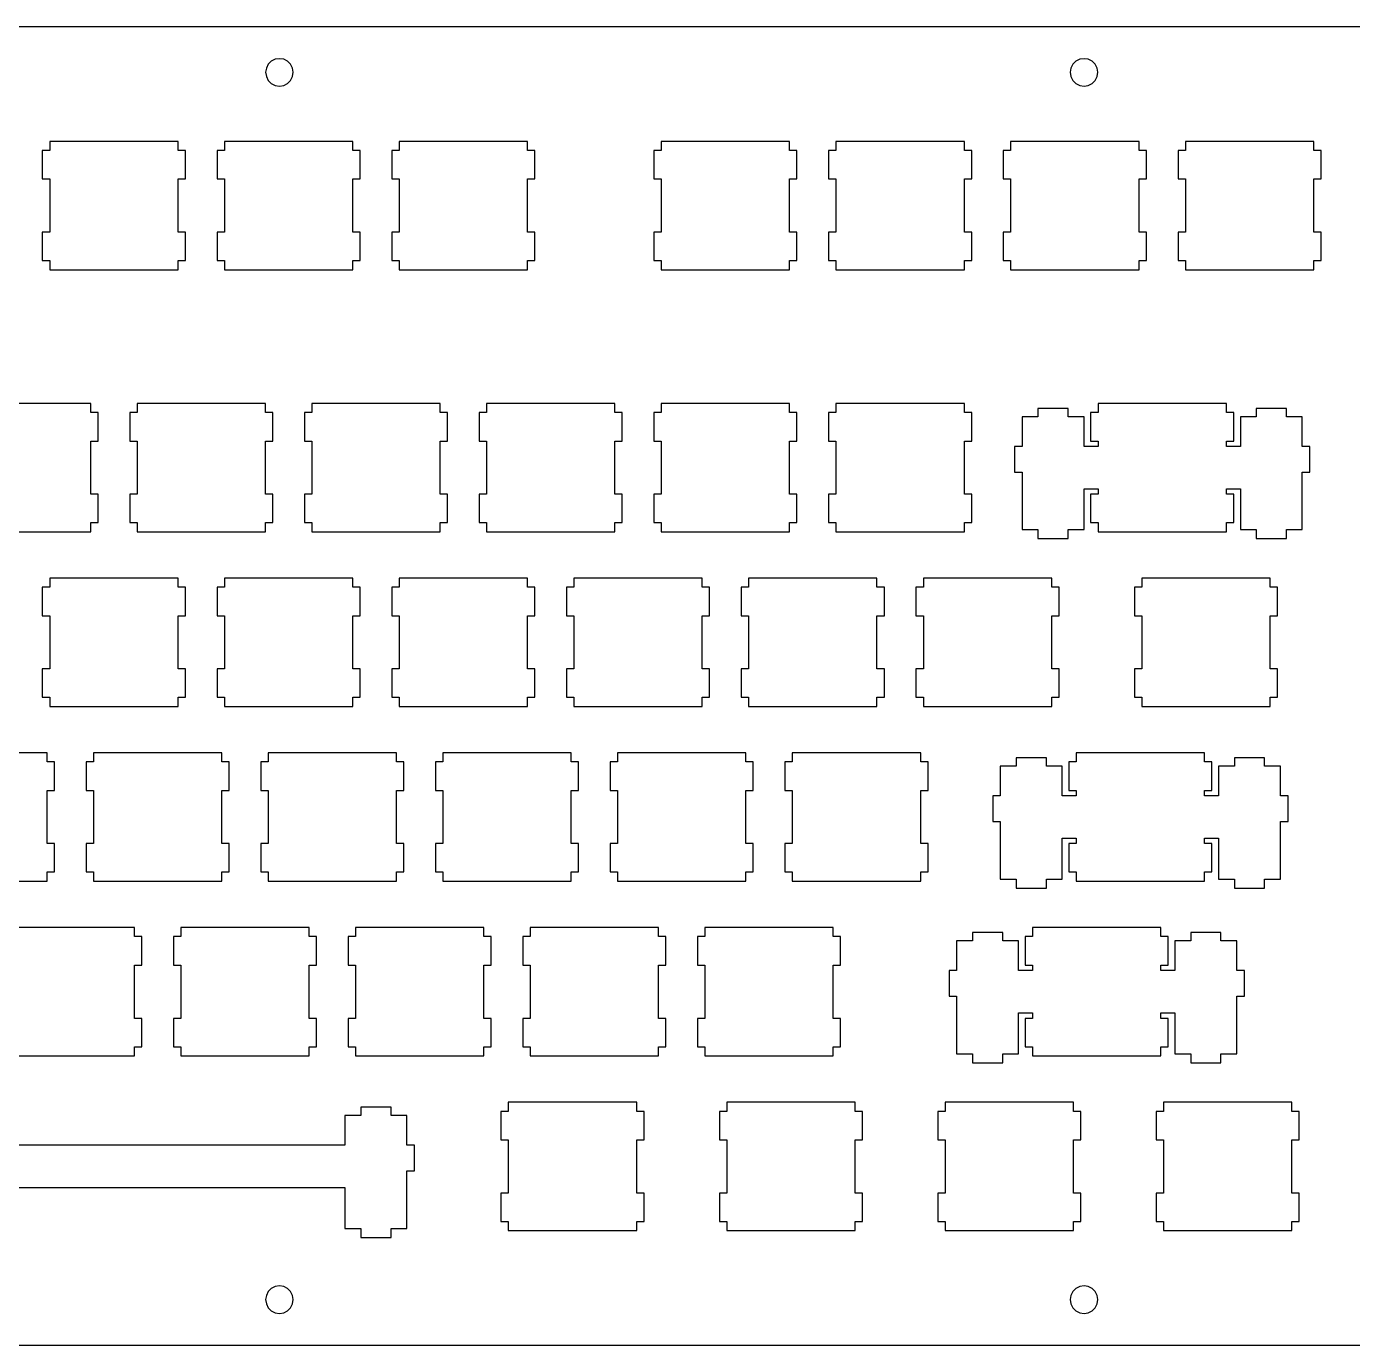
# Model space of a CAD drawing. Header units: millimetres. Extents: x 0 to 449, y -581 to 338.
# Drawn here: x 153 to 297.5, y 0.1 to 143.9 of the extents above; entities that cross this region are included whole.
import ezdxf

# ---------------------------------------------------------------- set-up
doc = ezdxf.new("R2010")
doc.units = ezdxf.units.MM
doc.header["$MEASUREMENT"] = 0

msp = doc.modelspace()

# ---------------------------------------------------------------- linework, layer by layer
at = {"linetype": 'Continuous'}
for p, q in [((5.09, 143.91), (443.72, 143.9)), ((180.08, 140.33), (179.66, 140.12)), ((180.54, 140.4), (180.08, 140.33)), ((181.01, 140.33), (180.54, 140.4)), ((181.43, 140.12), (181.01, 140.33)), ((267.81, 140.33), (267.39, 140.12)), ((268.27, 140.4), (267.81, 140.33)), ((268.73, 140.33), (268.27, 140.4)), ((269.15, 140.12), (268.73, 140.33)), ((179.12, 139.37), (179.04, 138.91)), ((179.04, 138.91), (179.12, 138.44)), ((179.33, 139.79), (179.12, 139.37)), ((179.66, 140.12), (179.33, 139.79)), ((181.76, 139.79), (181.43, 140.12)), ((181.97, 139.37), (181.76, 139.79)), ((182.04, 138.91), (181.97, 139.37)), ((181.97, 138.44), (182.04, 138.91)), ((266.84, 139.37), (266.77, 138.91)), ((266.77, 138.91), (266.84, 138.44)), ((267.06, 139.79), (266.84, 139.37)), ((267.39, 140.12), (267.06, 139.79)), ((269.48, 139.79), (269.15, 140.12)), ((269.7, 139.37), (269.48, 139.79)), ((269.77, 138.91), (269.7, 139.37)), ((269.7, 138.44), (269.77, 138.91)), ((179.12, 138.44), (179.33, 138.02)), ((179.33, 138.02), (179.66, 137.69)), ((179.66, 137.69), (180.08, 137.48)), ((180.08, 137.48), (180.54, 137.4)), ((180.54, 137.4), (181.01, 137.48)), ((181.01, 137.48), (181.43, 137.69)), ((181.43, 137.69), (181.76, 138.02)), ((181.76, 138.02), (181.97, 138.44)), ((266.84, 138.44), (267.06, 138.02)), ((267.06, 138.02), (267.39, 137.69)), ((267.39, 137.69), (267.81, 137.48)), ((267.81, 137.48), (268.27, 137.4)), ((268.27, 137.4), (268.73, 137.48)), ((268.73, 137.48), (269.15, 137.69)), ((269.15, 137.69), (269.48, 138.02)), ((269.48, 138.02), (269.7, 138.44)), ((155.5, 130.38), (154.69, 130.38)), ((154.69, 130.38), (154.69, 127.28)), ((155.5, 131.38), (155.5, 130.38)), ((169.5, 131.38), (155.5, 131.38)), ((169.5, 130.38), (169.5, 131.38)), ((170.29, 130.38), (169.5, 130.38)), ((170.29, 127.28), (170.29, 130.38)), ((174.54, 130.38), (173.74, 130.38)), ((173.74, 130.38), (173.74, 127.28)), ((174.54, 131.38), (174.54, 130.38)), ((188.54, 131.38), (174.54, 131.38)), ((188.54, 130.38), (188.54, 131.38)), ((189.34, 130.38), (188.54, 130.38)), ((189.34, 127.28), (189.34, 130.38)), ((193.59, 130.38), (192.79, 130.38)), ((192.79, 130.38), (192.79, 127.28)), ((193.59, 131.38), (193.59, 130.38)), ((207.59, 131.38), (193.59, 131.38)), ((207.59, 130.38), (207.59, 131.38)), ((208.4, 130.38), (207.59, 130.38)), ((208.4, 127.28), (208.4, 130.38)), ((222.17, 130.38), (221.37, 130.38)), ((221.37, 130.38), (221.37, 127.28)), ((222.17, 131.38), (222.17, 130.38)), ((236.17, 131.38), (222.17, 131.38)), ((236.17, 130.38), (236.17, 131.38)), ((236.97, 130.38), (236.17, 130.38)), ((236.97, 127.28), (236.97, 130.38)), ((241.22, 130.38), (240.42, 130.38)), ((240.42, 130.38), (240.42, 127.28)), ((241.22, 131.38), (241.22, 130.38)), ((255.22, 131.38), (241.22, 131.38)), ((255.22, 130.38), (255.22, 131.38)), ((256.02, 130.38), (255.22, 130.38)), ((256.02, 127.28), (256.02, 130.38)), ((260.27, 130.38), (259.47, 130.38)), ((259.47, 130.38), (259.47, 127.28)), ((260.27, 131.38), (260.27, 130.38)), ((274.27, 131.38), (260.27, 131.38)), ((274.27, 130.38), (274.27, 131.38)), ((275.07, 130.38), (274.27, 130.38)), ((275.07, 127.28), (275.07, 130.38)), ((279.32, 130.38), (278.52, 130.38)), ((278.52, 130.38), (278.52, 127.28)), ((279.32, 131.38), (279.32, 130.38)), ((293.32, 131.38), (279.32, 131.38)), ((293.32, 130.38), (293.32, 131.38)), ((294.12, 130.38), (293.32, 130.38)), ((294.12, 127.28), (294.12, 130.38)), ((154.69, 127.28), (155.5, 127.28)), ((155.5, 127.28), (155.5, 121.48)), ((169.5, 121.48), (169.5, 127.28)), ((169.5, 127.28), (170.29, 127.28)), ((173.74, 127.28), (174.54, 127.28)), ((174.54, 127.28), (174.54, 121.48)), ((188.54, 121.48), (188.54, 127.28)), ((188.54, 127.28), (189.34, 127.28)), ((192.79, 127.28), (193.59, 127.28)), ((193.59, 127.28), (193.59, 121.48)), ((207.59, 121.48), (207.59, 127.28)), ((207.59, 127.28), (208.4, 127.28)), ((221.37, 127.28), (222.17, 127.28)), ((222.17, 127.28), (222.17, 121.48)), ((236.17, 121.48), (236.17, 127.28)), ((236.17, 127.28), (236.97, 127.28)), ((240.42, 127.28), (241.22, 127.28)), ((241.22, 127.28), (241.22, 121.48)), ((255.22, 121.48), (255.22, 127.28)), ((255.22, 127.28), (256.02, 127.28)), ((259.47, 127.28), (260.27, 127.28)), ((260.27, 127.28), (260.27, 121.48)), ((274.27, 121.48), (274.27, 127.28)), ((274.27, 127.28), (275.07, 127.28)), ((278.52, 127.28), (279.32, 127.28)), ((279.32, 127.28), (279.32, 121.48)), ((293.32, 121.48), (293.32, 127.28)), ((293.32, 127.28), (294.12, 127.28)), ((155.5, 121.48), (154.69, 121.48)), ((154.69, 121.48), (154.69, 118.38)), ((170.29, 121.48), (169.5, 121.48)), ((170.29, 118.38), (170.29, 121.48)), ((174.54, 121.48), (173.74, 121.48)), ((173.74, 121.48), (173.74, 118.38)), ((189.34, 121.48), (188.54, 121.48)), ((189.34, 118.38), (189.34, 121.48)), ((193.59, 121.48), (192.79, 121.48)), ((192.79, 121.48), (192.79, 118.38)), ((208.4, 121.48), (207.59, 121.48)), ((208.4, 118.38), (208.4, 121.48)), ((222.17, 121.48), (221.37, 121.48)), ((221.37, 121.48), (221.37, 118.38)), ((236.97, 121.48), (236.17, 121.48)), ((236.97, 118.38), (236.97, 121.48)), ((241.22, 121.48), (240.42, 121.48)), ((240.42, 121.48), (240.42, 118.38)), ((256.02, 121.48), (255.22, 121.48)), ((256.02, 118.38), (256.02, 121.48)), ((260.27, 121.48), (259.47, 121.48)), ((259.47, 121.48), (259.47, 118.38)), ((275.07, 121.48), (274.27, 121.48)), ((275.07, 118.38), (275.07, 121.48)), ((279.32, 121.48), (278.52, 121.48)), ((278.52, 121.48), (278.52, 118.38)), ((294.12, 121.48), (293.32, 121.48)), ((294.12, 118.38), (294.12, 121.48)), ((154.69, 118.38), (155.5, 118.38)), ((155.5, 118.38), (155.5, 117.38)), ((155.5, 117.38), (169.5, 117.38)), ((169.5, 117.38), (169.5, 118.38)), ((169.5, 118.38), (170.29, 118.38)), ((173.74, 118.38), (174.54, 118.38)), ((174.54, 118.38), (174.54, 117.38)), ((174.54, 117.38), (188.54, 117.38)), ((188.54, 117.38), (188.54, 118.38)), ((188.54, 118.38), (189.34, 118.38)), ((192.79, 118.38), (193.59, 118.38)), ((193.59, 118.38), (193.59, 117.38)), ((193.59, 117.38), (207.59, 117.38)), ((207.59, 117.38), (207.59, 118.38)), ((207.59, 118.38), (208.4, 118.38)), ((221.37, 118.38), (222.17, 118.38)), ((222.17, 118.38), (222.17, 117.38)), ((222.17, 117.38), (236.17, 117.38)), ((236.17, 117.38), (236.17, 118.38)), ((236.17, 118.38), (236.97, 118.38)), ((240.42, 118.38), (241.22, 118.38)), ((241.22, 118.38), (241.22, 117.38)), ((241.22, 117.38), (255.22, 117.38)), ((255.22, 117.38), (255.22, 118.38)), ((255.22, 118.38), (256.02, 118.38)), ((259.47, 118.38), (260.27, 118.38)), ((260.27, 118.38), (260.27, 117.38)), ((260.27, 117.38), (274.27, 117.38)), ((274.27, 117.38), (274.27, 118.38)), ((274.27, 118.38), (275.07, 118.38)), ((278.52, 118.38), (279.32, 118.38)), ((279.32, 118.38), (279.32, 117.38)), ((279.32, 117.38), (293.32, 117.38)), ((293.32, 117.38), (293.32, 118.38)), ((293.32, 118.38), (294.12, 118.38)), ((159.97, 102.8), (145.97, 102.8)), ((159.97, 101.81), (159.97, 102.8)), ((165.02, 102.8), (165.02, 101.81)), ((179.02, 102.8), (165.02, 102.8)), ((179.02, 101.81), (179.02, 102.8)), ((184.07, 102.8), (184.07, 101.81)), ((198.07, 102.8), (184.07, 102.8)), ((198.07, 101.81), (198.07, 102.8)), ((203.12, 102.8), (203.12, 101.81)), ((217.12, 102.8), (203.12, 102.8)), ((217.12, 101.81), (217.12, 102.8)), ((222.17, 102.8), (222.17, 101.81)), ((236.17, 102.8), (222.17, 102.8)), ((236.17, 101.81), (236.17, 102.8)), ((241.22, 102.8), (241.22, 101.81)), ((255.22, 102.8), (241.22, 102.8)), ((255.22, 101.81), (255.22, 102.8)), ((269.8, 102.8), (269.8, 101.81)), ((283.8, 102.8), (269.8, 102.8)), ((283.8, 101.81), (283.8, 102.8)), ((160.77, 101.81), (159.97, 101.81)), ((160.77, 98.7), (160.77, 101.81)), ((165.02, 101.81), (164.22, 101.81)), ((164.22, 101.81), (164.22, 98.7)), ((179.82, 101.81), (179.02, 101.81)), ((179.82, 98.7), (179.82, 101.81)), ((184.07, 101.81), (183.27, 101.81)), ((183.27, 101.81), (183.27, 98.7)), ((198.87, 101.81), (198.07, 101.81)), ((198.87, 98.7), (198.87, 101.81)), ((203.12, 101.81), (202.32, 101.81)), ((202.32, 101.81), (202.32, 98.7)), ((217.92, 101.81), (217.12, 101.81)), ((217.92, 98.7), (217.92, 101.81)), ((222.17, 101.81), (221.37, 101.81)), ((221.37, 101.81), (221.37, 98.7)), ((236.97, 101.81), (236.17, 101.81)), ((236.97, 98.7), (236.97, 101.81)), ((241.22, 101.81), (240.42, 101.81)), ((240.42, 101.81), (240.42, 98.7)), ((256.02, 101.81), (255.22, 101.81)), ((256.02, 98.7), (256.02, 101.81)), ((263.25, 101.33), (261.52, 101.33)), ((261.52, 101.33), (261.52, 98.11)), ((266.54, 102.25), (263.25, 102.25)), ((263.25, 102.25), (263.25, 101.33)), ((266.54, 101.33), (266.54, 102.25)), ((268.27, 101.33), (266.54, 101.33)), ((268.27, 98.11), (268.27, 101.33)), ((269.8, 101.81), (268.99, 101.81)), ((268.99, 101.81), (268.99, 98.7)), ((284.6, 101.81), (283.8, 101.81)), ((284.6, 98.7), (284.6, 101.81)), ((287.05, 101.33), (285.32, 101.33)), ((285.32, 101.33), (285.32, 98.11)), ((290.34, 102.25), (287.05, 102.25)), ((287.05, 102.25), (287.05, 101.33)), ((290.34, 101.33), (290.34, 102.25)), ((292.07, 101.33), (290.34, 101.33)), ((292.07, 98.11), (292.07, 101.33)), ((159.97, 92.9), (159.97, 98.7)), ((159.97, 98.7), (160.77, 98.7)), ((164.22, 98.7), (165.02, 98.7)), ((165.02, 98.7), (165.02, 92.9)), ((179.02, 92.9), (179.02, 98.7)), ((179.02, 98.7), (179.82, 98.7)), ((183.27, 98.7), (184.07, 98.7)), ((184.07, 98.7), (184.07, 92.9)), ((198.07, 92.9), (198.07, 98.7)), ((198.07, 98.7), (198.87, 98.7)), ((202.32, 98.7), (203.12, 98.7)), ((203.12, 98.7), (203.12, 92.9)), ((217.12, 92.9), (217.12, 98.7)), ((217.12, 98.7), (217.92, 98.7)), ((221.37, 98.7), (222.17, 98.7)), ((222.17, 98.7), (222.17, 92.9)), ((236.17, 92.9), (236.17, 98.7)), ((236.17, 98.7), (236.97, 98.7)), ((240.42, 98.7), (241.22, 98.7)), ((241.22, 98.7), (241.22, 92.9)), ((255.22, 92.9), (255.22, 98.7)), ((255.22, 98.7), (256.02, 98.7)), ((268.99, 98.7), (269.8, 98.7)), ((269.8, 98.7), (269.8, 98.11)), ((283.8, 98.11), (283.8, 98.7)), ((283.8, 98.7), (284.6, 98.7)), ((261.52, 98.11), (260.69, 98.11)), ((260.69, 98.11), (260.69, 95.31)), ((269.8, 98.11), (268.27, 98.11)), ((285.32, 98.11), (283.8, 98.11)), ((292.89, 98.11), (292.07, 98.11)), ((292.89, 95.31), (292.89, 98.11)), ((260.69, 95.31), (261.52, 95.31)), ((261.52, 95.31), (261.52, 89.04)), ((292.07, 89.04), (292.07, 95.31)), ((292.07, 95.31), (292.89, 95.31)), ((160.77, 92.9), (159.97, 92.9)), ((160.77, 89.81), (160.77, 92.9)), ((165.02, 92.9), (164.22, 92.9)), ((164.22, 92.9), (164.22, 89.81)), ((179.82, 92.9), (179.02, 92.9)), ((179.82, 89.81), (179.82, 92.9)), ((184.07, 92.9), (183.27, 92.9)), ((183.27, 92.9), (183.27, 89.81)), ((198.87, 92.9), (198.07, 92.9)), ((198.87, 89.81), (198.87, 92.9)), ((203.12, 92.9), (202.32, 92.9)), ((202.32, 92.9), (202.32, 89.81)), ((217.92, 92.9), (217.12, 92.9)), ((217.92, 89.81), (217.92, 92.9)), ((222.17, 92.9), (221.37, 92.9)), ((221.37, 92.9), (221.37, 89.81)), ((236.97, 92.9), (236.17, 92.9)), ((236.97, 89.81), (236.97, 92.9)), ((241.22, 92.9), (240.42, 92.9)), ((240.42, 92.9), (240.42, 89.81)), ((256.02, 92.9), (255.22, 92.9)), ((256.02, 89.81), (256.02, 92.9)), ((268.27, 89.04), (268.27, 93.51)), ((268.27, 93.51), (269.8, 93.51)), ((269.8, 92.9), (268.99, 92.9)), ((268.99, 92.9), (268.99, 89.81)), ((269.8, 93.51), (269.8, 92.9)), ((283.8, 92.9), (283.8, 93.51)), ((283.8, 93.51), (285.32, 93.51)), ((284.6, 92.9), (283.8, 92.9)), ((284.6, 89.81), (284.6, 92.9)), ((285.32, 93.51), (285.32, 89.04)), ((159.97, 88.8), (159.97, 89.81)), ((159.97, 89.81), (160.77, 89.81)), ((164.22, 89.81), (165.02, 89.81)), ((165.02, 89.81), (165.02, 88.8)), ((179.02, 88.8), (179.02, 89.81)), ((179.02, 89.81), (179.82, 89.81)), ((183.27, 89.81), (184.07, 89.81)), ((184.07, 89.81), (184.07, 88.8)), ((198.07, 88.8), (198.07, 89.81)), ((198.07, 89.81), (198.87, 89.81)), ((202.32, 89.81), (203.12, 89.81)), ((203.12, 89.81), (203.12, 88.8)), ((217.12, 88.8), (217.12, 89.81)), ((217.12, 89.81), (217.92, 89.81)), ((221.37, 89.81), (222.17, 89.81)), ((222.17, 89.81), (222.17, 88.8)), ((236.17, 88.8), (236.17, 89.81)), ((236.17, 89.81), (236.97, 89.81)), ((240.42, 89.81), (241.22, 89.81)), ((241.22, 89.81), (241.22, 88.8)), ((255.22, 88.8), (255.22, 89.81)), ((255.22, 89.81), (256.02, 89.81)), ((268.99, 89.81), (269.8, 89.81)), ((269.8, 89.81), (269.8, 88.8)), ((283.8, 88.8), (283.8, 89.81)), ((283.8, 89.81), (284.6, 89.81)), ((145.97, 88.8), (159.97, 88.8)), ((165.02, 88.8), (179.02, 88.8)), ((184.07, 88.8), (198.07, 88.8)), ((203.12, 88.8), (217.12, 88.8)), ((222.17, 88.8), (236.17, 88.8)), ((241.22, 88.8), (255.22, 88.8)), ((261.52, 89.04), (263.25, 89.04)), ((263.25, 89.04), (263.25, 88.06)), ((266.54, 88.06), (266.54, 89.04)), ((266.54, 89.04), (268.27, 89.04)), ((269.8, 88.8), (283.8, 88.8)), ((285.32, 89.04), (287.05, 89.04)), ((287.05, 89.04), (287.05, 88.06)), ((290.34, 88.06), (290.34, 89.04)), ((290.34, 89.04), (292.07, 89.04)), ((263.25, 88.06), (266.54, 88.06)), ((287.05, 88.06), (290.34, 88.06)), ((155.5, 82.76), (154.69, 82.76)), ((154.69, 82.76), (154.69, 79.65)), ((155.5, 83.75), (155.5, 82.76)), ((169.5, 83.75), (155.5, 83.75)), ((169.5, 82.76), (169.5, 83.75)), ((170.29, 82.76), (169.5, 82.76)), ((170.29, 79.65), (170.29, 82.76)), ((174.54, 82.76), (173.74, 82.76)), ((173.74, 82.76), (173.74, 79.65)), ((174.54, 83.75), (174.54, 82.76)), ((188.54, 83.75), (174.54, 83.75)), ((188.54, 82.76), (188.54, 83.75)), ((189.34, 82.76), (188.54, 82.76)), ((189.34, 79.65), (189.34, 82.76)), ((193.59, 82.76), (192.79, 82.76)), ((192.79, 82.76), (192.79, 79.65)), ((193.59, 83.75), (193.59, 82.76)), ((207.59, 83.75), (193.59, 83.75)), ((207.59, 82.76), (207.59, 83.75)), ((208.4, 82.76), (207.59, 82.76)), ((208.4, 79.65), (208.4, 82.76)), ((212.65, 82.76), (211.84, 82.76)), ((211.84, 82.76), (211.84, 79.65)), ((212.65, 83.75), (212.65, 82.76)), ((226.65, 83.75), (212.65, 83.75)), ((226.65, 82.76), (226.65, 83.75)), ((227.44, 82.76), (226.65, 82.76)), ((227.44, 79.65), (227.44, 82.76)), ((231.69, 82.76), (230.89, 82.76)), ((230.89, 82.76), (230.89, 79.65)), ((231.69, 83.75), (231.69, 82.76)), ((245.69, 83.75), (231.69, 83.75)), ((245.69, 82.76), (245.69, 83.75)), ((246.5, 82.76), (245.69, 82.76)), ((246.5, 79.65), (246.5, 82.76)), ((250.75, 82.76), (249.94, 82.76)), ((249.94, 82.76), (249.94, 79.65)), ((250.75, 83.75), (250.75, 82.76)), ((264.75, 83.75), (250.75, 83.75)), ((264.75, 82.76), (264.75, 83.75)), ((265.55, 82.76), (264.75, 82.76)), ((265.55, 79.65), (265.55, 82.76)), ((274.56, 82.76), (273.76, 82.76)), ((273.76, 82.76), (273.76, 79.65)), ((274.56, 83.75), (274.56, 82.76)), ((288.56, 83.75), (274.56, 83.75)), ((288.56, 82.76), (288.56, 83.75)), ((289.36, 82.76), (288.56, 82.76)), ((289.36, 79.65), (289.36, 82.76)), ((154.69, 79.65), (155.5, 79.65)), ((155.5, 79.65), (155.5, 73.85)), ((169.5, 73.85), (169.5, 79.65)), ((169.5, 79.65), (170.29, 79.65)), ((173.74, 79.65), (174.54, 79.65)), ((174.54, 79.65), (174.54, 73.85)), ((188.54, 73.85), (188.54, 79.65)), ((188.54, 79.65), (189.34, 79.65)), ((192.79, 79.65), (193.59, 79.65)), ((193.59, 79.65), (193.59, 73.85)), ((207.59, 73.85), (207.59, 79.65)), ((207.59, 79.65), (208.4, 79.65)), ((211.84, 79.65), (212.65, 79.65)), ((212.65, 79.65), (212.65, 73.85)), ((226.65, 73.85), (226.65, 79.65)), ((226.65, 79.65), (227.44, 79.65)), ((230.89, 79.65), (231.69, 79.65)), ((231.69, 79.65), (231.69, 73.85)), ((245.69, 73.85), (245.69, 79.65)), ((245.69, 79.65), (246.5, 79.65)), ((249.94, 79.65), (250.75, 79.65)), ((250.75, 79.65), (250.75, 73.85)), ((264.75, 73.85), (264.75, 79.65)), ((264.75, 79.65), (265.55, 79.65)), ((273.76, 79.65), (274.56, 79.65)), ((274.56, 79.65), (274.56, 73.85)), ((288.56, 73.85), (288.56, 79.65)), ((288.56, 79.65), (289.36, 79.65)), ((155.5, 73.85), (154.69, 73.85)), ((154.69, 73.85), (154.69, 70.76)), ((170.29, 73.85), (169.5, 73.85)), ((170.29, 70.76), (170.29, 73.85)), ((174.54, 73.85), (173.74, 73.85)), ((173.74, 73.85), (173.74, 70.76)), ((189.34, 73.85), (188.54, 73.85)), ((189.34, 70.76), (189.34, 73.85)), ((193.59, 73.85), (192.79, 73.85)), ((192.79, 73.85), (192.79, 70.76)), ((208.4, 73.85), (207.59, 73.85)), ((208.4, 70.76), (208.4, 73.85)), ((212.65, 73.85), (211.84, 73.85)), ((211.84, 73.85), (211.84, 70.76)), ((227.44, 73.85), (226.65, 73.85)), ((227.44, 70.76), (227.44, 73.85)), ((231.69, 73.85), (230.89, 73.85)), ((230.89, 73.85), (230.89, 70.76)), ((246.5, 73.85), (245.69, 73.85)), ((246.5, 70.76), (246.5, 73.85)), ((250.75, 73.85), (249.94, 73.85)), ((249.94, 73.85), (249.94, 70.76)), ((265.55, 73.85), (264.75, 73.85)), ((265.55, 70.76), (265.55, 73.85)), ((274.56, 73.85), (273.76, 73.85)), ((273.76, 73.85), (273.76, 70.76)), ((289.36, 73.85), (288.56, 73.85)), ((289.36, 70.76), (289.36, 73.85)), ((154.69, 70.76), (155.5, 70.76)), ((155.5, 70.76), (155.5, 69.75)), ((155.5, 69.75), (169.5, 69.75)), ((169.5, 69.75), (169.5, 70.76)), ((169.5, 70.76), (170.29, 70.76)), ((173.74, 70.76), (174.54, 70.76)), ((174.54, 70.76), (174.54, 69.75)), ((174.54, 69.75), (188.54, 69.75)), ((188.54, 69.75), (188.54, 70.76)), ((188.54, 70.76), (189.34, 70.76)), ((192.79, 70.76), (193.59, 70.76)), ((193.59, 70.76), (193.59, 69.75)), ((193.59, 69.75), (207.59, 69.75)), ((207.59, 69.75), (207.59, 70.76)), ((207.59, 70.76), (208.4, 70.76)), ((211.84, 70.76), (212.65, 70.76)), ((212.65, 70.76), (212.65, 69.75)), ((212.65, 69.75), (226.65, 69.75)), ((226.65, 69.75), (226.65, 70.76)), ((226.65, 70.76), (227.44, 70.76)), ((230.89, 70.76), (231.69, 70.76)), ((231.69, 70.76), (231.69, 69.75)), ((231.69, 69.75), (245.69, 69.75)), ((245.69, 69.75), (245.69, 70.76)), ((245.69, 70.76), (246.5, 70.76)), ((249.94, 70.76), (250.75, 70.76)), ((250.75, 70.76), (250.75, 69.75)), ((250.75, 69.75), (264.75, 69.75)), ((264.75, 69.75), (264.75, 70.76)), ((264.75, 70.76), (265.55, 70.76)), ((273.76, 70.76), (274.56, 70.76)), ((274.56, 70.76), (274.56, 69.75)), ((274.56, 69.75), (288.56, 69.75)), ((288.56, 69.75), (288.56, 70.76)), ((288.56, 70.76), (289.36, 70.76)), ((155.21, 64.7), (141.21, 64.7)), ((155.21, 63.71), (155.21, 64.7)), ((156.01, 63.71), (155.21, 63.71)), ((156.01, 60.6), (156.01, 63.71)), ((160.26, 63.71), (159.46, 63.71)), ((159.46, 63.71), (159.46, 60.6)), ((160.26, 64.7), (160.26, 63.71)), ((174.26, 64.7), (160.26, 64.7)), ((174.26, 63.71), (174.26, 64.7)), ((175.06, 63.71), (174.26, 63.71)), ((175.06, 60.6), (175.06, 63.71)), ((179.31, 63.71), (178.51, 63.71)), ((178.51, 63.71), (178.51, 60.6)), ((179.31, 64.7), (179.31, 63.71)), ((193.31, 64.7), (179.31, 64.7)), ((193.31, 63.71), (193.31, 64.7)), ((194.11, 63.71), (193.31, 63.71)), ((194.11, 60.6), (194.11, 63.71)), ((198.36, 63.71), (197.56, 63.71)), ((197.56, 63.71), (197.56, 60.6)), ((198.36, 64.7), (198.36, 63.71)), ((212.36, 64.7), (198.36, 64.7)), ((212.36, 63.71), (212.36, 64.7)), ((213.16, 63.71), (212.36, 63.71)), ((213.16, 60.6), (213.16, 63.71)), ((217.41, 63.71), (216.61, 63.71)), ((216.61, 63.71), (216.61, 60.6)), ((217.41, 64.7), (217.41, 63.71)), ((231.41, 64.7), (217.41, 64.7)), ((231.41, 63.71), (231.41, 64.7)), ((232.21, 63.71), (231.41, 63.71)), ((232.21, 60.6), (232.21, 63.71)), ((236.46, 63.71), (235.66, 63.71)), ((235.66, 63.71), (235.66, 60.6)), ((236.46, 64.7), (236.46, 63.71)), ((250.46, 64.7), (236.46, 64.7)), ((250.46, 63.71), (250.46, 64.7)), ((251.26, 63.71), (250.46, 63.71)), ((251.26, 60.6), (251.26, 63.71)), ((264.16, 64.15), (260.86, 64.15)), ((260.86, 64.15), (260.86, 63.24)), ((264.16, 63.24), (264.16, 64.15)), ((267.41, 63.71), (266.61, 63.71)), ((266.61, 63.71), (266.61, 60.6)), ((267.41, 64.7), (267.41, 63.71)), ((281.41, 64.7), (267.41, 64.7)), ((281.41, 63.71), (281.41, 64.7)), ((282.21, 63.71), (281.41, 63.71)), ((282.21, 60.6), (282.21, 63.71)), ((287.96, 64.15), (284.66, 64.15)), ((284.66, 64.15), (284.66, 63.24)), ((287.96, 63.24), (287.96, 64.15)), ((260.86, 63.24), (259.14, 63.24)), ((259.14, 63.24), (259.14, 60.01)), ((265.89, 63.24), (264.16, 63.24)), ((265.89, 60.01), (265.89, 63.24)), ((284.66, 63.24), (282.94, 63.24)), ((282.94, 63.24), (282.94, 60.01)), ((289.69, 63.24), (287.96, 63.24)), ((289.69, 60.01), (289.69, 63.24)), ((155.21, 54.8), (155.21, 60.6)), ((155.21, 60.6), (156.01, 60.6)), ((159.46, 60.6), (160.26, 60.6)), ((160.26, 60.6), (160.26, 54.8)), ((174.26, 54.8), (174.26, 60.6)), ((174.26, 60.6), (175.06, 60.6)), ((178.51, 60.6), (179.31, 60.6)), ((179.31, 60.6), (179.31, 54.8)), ((193.31, 54.8), (193.31, 60.6)), ((193.31, 60.6), (194.11, 60.6)), ((197.56, 60.6), (198.36, 60.6)), ((198.36, 60.6), (198.36, 54.8)), ((212.36, 54.8), (212.36, 60.6)), ((212.36, 60.6), (213.16, 60.6)), ((216.61, 60.6), (217.41, 60.6)), ((217.41, 60.6), (217.41, 54.8)), ((231.41, 54.8), (231.41, 60.6)), ((231.41, 60.6), (232.21, 60.6)), ((235.66, 60.6), (236.46, 60.6)), ((236.46, 60.6), (236.46, 54.8)), ((250.46, 54.8), (250.46, 60.6)), ((250.46, 60.6), (251.26, 60.6)), ((259.14, 60.01), (258.31, 60.01)), ((258.31, 60.01), (258.31, 57.2)), ((267.41, 60.01), (265.89, 60.01)), ((266.61, 60.6), (267.41, 60.6)), ((267.41, 60.6), (267.41, 60.01)), ((281.41, 60.01), (281.41, 60.6)), ((281.41, 60.6), (282.21, 60.6)), ((282.94, 60.01), (281.41, 60.01)), ((290.51, 60.01), (289.69, 60.01)), ((290.51, 57.2), (290.51, 60.01)), ((258.31, 57.2), (259.14, 57.2)), ((259.14, 57.2), (259.14, 50.94)), ((289.69, 50.94), (289.69, 57.2)), ((289.69, 57.2), (290.51, 57.2)), ((265.89, 50.94), (265.89, 55.41)), ((265.89, 55.41), (267.41, 55.41)), ((267.41, 55.41), (267.41, 54.8)), ((281.41, 54.8), (281.41, 55.41)), ((281.41, 55.41), (282.94, 55.41)), ((282.94, 55.41), (282.94, 50.94)), ((156.01, 54.8), (155.21, 54.8)), ((156.01, 51.71), (156.01, 54.8)), ((160.26, 54.8), (159.46, 54.8)), ((159.46, 54.8), (159.46, 51.71)), ((175.06, 54.8), (174.26, 54.8)), ((175.06, 51.71), (175.06, 54.8)), ((179.31, 54.8), (178.51, 54.8)), ((178.51, 54.8), (178.51, 51.71)), ((194.11, 54.8), (193.31, 54.8)), ((194.11, 51.71), (194.11, 54.8)), ((198.36, 54.8), (197.56, 54.8)), ((197.56, 54.8), (197.56, 51.71)), ((213.16, 54.8), (212.36, 54.8)), ((213.16, 51.71), (213.16, 54.8)), ((217.41, 54.8), (216.61, 54.8)), ((216.61, 54.8), (216.61, 51.71)), ((232.21, 54.8), (231.41, 54.8)), ((232.21, 51.71), (232.21, 54.8)), ((236.46, 54.8), (235.66, 54.8)), ((235.66, 54.8), (235.66, 51.71)), ((251.26, 54.8), (250.46, 54.8)), ((251.26, 51.71), (251.26, 54.8)), ((267.41, 54.8), (266.61, 54.8)), ((266.61, 54.8), (266.61, 51.71)), ((282.21, 54.8), (281.41, 54.8)), ((282.21, 51.71), (282.21, 54.8)), ((141.21, 50.7), (155.21, 50.7)), ((155.21, 50.7), (155.21, 51.71)), ((155.21, 51.71), (156.01, 51.71)), ((159.46, 51.71), (160.26, 51.71)), ((160.26, 51.71), (160.26, 50.7)), ((160.26, 50.7), (174.26, 50.7)), ((174.26, 50.7), (174.26, 51.71)), ((174.26, 51.71), (175.06, 51.71)), ((178.51, 51.71), (179.31, 51.71)), ((179.31, 51.71), (179.31, 50.7)), ((179.31, 50.7), (193.31, 50.7)), ((193.31, 50.7), (193.31, 51.71)), ((193.31, 51.71), (194.11, 51.71)), ((197.56, 51.71), (198.36, 51.71)), ((198.36, 51.71), (198.36, 50.7)), ((198.36, 50.7), (212.36, 50.7)), ((212.36, 50.7), (212.36, 51.71)), ((212.36, 51.71), (213.16, 51.71)), ((216.61, 51.71), (217.41, 51.71)), ((217.41, 51.71), (217.41, 50.7)), ((217.41, 50.7), (231.41, 50.7)), ((231.41, 50.7), (231.41, 51.71)), ((231.41, 51.71), (232.21, 51.71)), ((235.66, 51.71), (236.46, 51.71)), ((236.46, 51.71), (236.46, 50.7)), ((236.46, 50.7), (250.46, 50.7)), ((250.46, 50.7), (250.46, 51.71)), ((250.46, 51.71), (251.26, 51.71)), ((259.14, 50.94), (260.86, 50.94)), ((260.86, 50.94), (260.86, 49.96)), ((264.16, 49.96), (264.16, 50.94)), ((264.16, 50.94), (265.89, 50.94)), ((266.61, 51.71), (267.41, 51.71)), ((267.41, 51.71), (267.41, 50.7)), ((267.41, 50.7), (281.41, 50.7)), ((281.41, 50.7), (281.41, 51.71)), ((281.41, 51.71), (282.21, 51.71)), ((282.94, 50.94), (284.66, 50.94)), ((284.66, 50.94), (284.66, 49.96)), ((287.96, 49.96), (287.96, 50.94)), ((287.96, 50.94), (289.69, 50.94)), ((260.86, 49.96), (264.16, 49.96)), ((284.66, 49.96), (287.96, 49.96)), ((164.73, 45.65), (150.73, 45.65)), ((164.73, 44.66), (164.73, 45.65)), ((169.78, 45.65), (169.78, 44.66)), ((183.78, 45.65), (169.78, 45.65)), ((183.78, 44.66), (183.78, 45.65)), ((188.83, 45.65), (188.83, 44.66)), ((202.83, 45.65), (188.83, 45.65)), ((202.83, 44.66), (202.83, 45.65)), ((207.88, 45.65), (207.88, 44.66)), ((221.88, 45.65), (207.88, 45.65)), ((221.88, 44.66), (221.88, 45.65)), ((226.93, 45.65), (226.93, 44.66)), ((240.93, 45.65), (226.93, 45.65)), ((240.93, 44.66), (240.93, 45.65)), ((259.4, 45.1), (256.1, 45.1)), ((256.1, 45.1), (256.1, 44.19)), ((259.4, 44.19), (259.4, 45.1)), ((262.65, 45.65), (262.65, 44.66)), ((276.65, 45.65), (262.65, 45.65)), ((276.65, 44.66), (276.65, 45.65)), ((283.2, 45.1), (279.9, 45.1)), ((279.9, 45.1), (279.9, 44.19)), ((283.2, 44.19), (283.2, 45.1)), ((165.53, 44.66), (164.73, 44.66)), ((165.53, 41.55), (165.53, 44.66)), ((169.78, 44.66), (168.98, 44.66)), ((168.98, 44.66), (168.98, 41.55)), ((184.58, 44.66), (183.78, 44.66)), ((184.58, 41.55), (184.58, 44.66)), ((188.83, 44.66), (188.03, 44.66)), ((188.03, 44.66), (188.03, 41.55)), ((203.63, 44.66), (202.83, 44.66)), ((203.63, 41.55), (203.63, 44.66)), ((207.88, 44.66), (207.08, 44.66)), ((207.08, 44.66), (207.08, 41.55)), ((222.68, 44.66), (221.88, 44.66)), ((222.68, 41.55), (222.68, 44.66)), ((226.93, 44.66), (226.13, 44.66)), ((226.13, 44.66), (226.13, 41.55)), ((241.73, 44.66), (240.93, 44.66)), ((241.73, 41.55), (241.73, 44.66)), ((256.1, 44.19), (254.38, 44.19)), ((254.38, 44.19), (254.38, 40.96)), ((261.13, 44.19), (259.4, 44.19)), ((261.13, 40.96), (261.13, 44.19)), ((262.65, 44.66), (261.85, 44.66)), ((261.85, 44.66), (261.85, 41.55)), ((277.45, 44.66), (276.65, 44.66)), ((277.45, 41.55), (277.45, 44.66)), ((279.9, 44.19), (278.18, 44.19)), ((278.18, 44.19), (278.18, 40.96)), ((284.93, 44.19), (283.2, 44.19)), ((284.93, 40.96), (284.93, 44.19)), ((164.73, 35.75), (164.73, 41.55)), ((164.73, 41.55), (165.53, 41.55)), ((168.98, 41.55), (169.78, 41.55)), ((169.78, 41.55), (169.78, 35.75)), ((183.78, 35.75), (183.78, 41.55)), ((183.78, 41.55), (184.58, 41.55)), ((188.03, 41.55), (188.83, 41.55)), ((188.83, 41.55), (188.83, 35.75)), ((202.83, 35.75), (202.83, 41.55)), ((202.83, 41.55), (203.63, 41.55)), ((207.08, 41.55), (207.88, 41.55)), ((207.88, 41.55), (207.88, 35.75)), ((221.88, 35.75), (221.88, 41.55)), ((221.88, 41.55), (222.68, 41.55)), ((226.13, 41.55), (226.93, 41.55)), ((226.93, 41.55), (226.93, 35.75)), ((240.93, 35.75), (240.93, 41.55)), ((240.93, 41.55), (241.73, 41.55)), ((254.38, 40.96), (253.55, 40.96)), ((253.55, 40.96), (253.55, 38.16)), ((262.65, 40.96), (261.13, 40.96)), ((261.85, 41.55), (262.65, 41.55)), ((262.65, 41.55), (262.65, 40.96)), ((276.65, 40.96), (276.65, 41.55)), ((276.65, 41.55), (277.45, 41.55)), ((278.18, 40.96), (276.65, 40.96)), ((285.75, 40.96), (284.93, 40.96)), ((285.75, 38.16), (285.75, 40.96)), ((253.55, 38.16), (254.38, 38.16)), ((254.38, 38.16), (254.38, 31.89)), ((284.93, 31.89), (284.93, 38.16)), ((284.93, 38.16), (285.75, 38.16)), ((261.13, 31.89), (261.13, 36.36)), ((261.13, 36.36), (262.65, 36.36)), ((262.65, 36.36), (262.65, 35.75)), ((276.65, 35.75), (276.65, 36.36)), ((276.65, 36.36), (278.18, 36.36)), ((278.18, 36.36), (278.18, 31.89)), ((165.53, 35.75), (164.73, 35.75)), ((165.53, 32.66), (165.53, 35.75)), ((169.78, 35.75), (168.98, 35.75)), ((168.98, 35.75), (168.98, 32.66)), ((184.58, 35.75), (183.78, 35.75)), ((184.58, 32.66), (184.58, 35.75)), ((188.83, 35.75), (188.03, 35.75)), ((188.03, 35.75), (188.03, 32.66)), ((203.63, 35.75), (202.83, 35.75)), ((203.63, 32.66), (203.63, 35.75)), ((207.88, 35.75), (207.08, 35.75)), ((207.08, 35.75), (207.08, 32.66)), ((222.68, 35.75), (221.88, 35.75)), ((222.68, 32.66), (222.68, 35.75)), ((226.93, 35.75), (226.13, 35.75)), ((226.13, 35.75), (226.13, 32.66)), ((241.73, 35.75), (240.93, 35.75)), ((241.73, 32.66), (241.73, 35.75)), ((262.65, 35.75), (261.85, 35.75)), ((261.85, 35.75), (261.85, 32.66)), ((277.45, 35.75), (276.65, 35.75)), ((277.45, 32.66), (277.45, 35.75)), ((164.73, 31.65), (164.73, 32.66)), ((164.73, 32.66), (165.53, 32.66)), ((168.98, 32.66), (169.78, 32.66)), ((169.78, 32.66), (169.78, 31.65)), ((183.78, 31.65), (183.78, 32.66)), ((183.78, 32.66), (184.58, 32.66)), ((188.03, 32.66), (188.83, 32.66)), ((188.83, 32.66), (188.83, 31.65)), ((202.83, 31.65), (202.83, 32.66)), ((202.83, 32.66), (203.63, 32.66)), ((207.08, 32.66), (207.88, 32.66)), ((207.88, 32.66), (207.88, 31.65)), ((221.88, 31.65), (221.88, 32.66)), ((221.88, 32.66), (222.68, 32.66)), ((226.13, 32.66), (226.93, 32.66)), ((226.93, 32.66), (226.93, 31.65)), ((240.93, 31.65), (240.93, 32.66)), ((240.93, 32.66), (241.73, 32.66)), ((254.38, 31.89), (256.1, 31.89)), ((256.1, 31.89), (256.1, 30.91)), ((259.4, 30.91), (259.4, 31.89)), ((259.4, 31.89), (261.13, 31.89)), ((261.85, 32.66), (262.65, 32.66)), ((262.65, 32.66), (262.65, 31.65)), ((276.65, 31.65), (276.65, 32.66)), ((276.65, 32.66), (277.45, 32.66)), ((278.18, 31.89), (279.9, 31.89)), ((279.9, 31.89), (279.9, 30.91)), ((283.2, 30.91), (283.2, 31.89)), ((283.2, 31.89), (284.93, 31.89)), ((150.73, 31.65), (164.73, 31.65)), ((169.78, 31.65), (183.78, 31.65)), ((188.83, 31.65), (202.83, 31.65)), ((207.88, 31.65), (221.88, 31.65)), ((226.93, 31.65), (240.93, 31.65)), ((256.1, 30.91), (259.4, 30.91)), ((262.65, 31.65), (276.65, 31.65)), ((279.9, 30.91), (283.2, 30.91)), ((192.71, 26.05), (189.41, 26.05)), ((189.41, 26.05), (189.41, 25.14)), ((192.71, 25.14), (192.71, 26.05)), ((205.5, 26.6), (205.5, 25.61)), ((219.5, 26.6), (205.5, 26.6)), ((219.5, 25.61), (219.5, 26.6)), ((229.31, 26.6), (229.31, 25.61)), ((243.31, 26.6), (229.31, 26.6)), ((243.31, 25.61), (243.31, 26.6)), ((253.13, 26.6), (253.13, 25.61)), ((267.13, 26.6), (253.13, 26.6)), ((267.13, 25.61), (267.13, 26.6)), ((276.94, 26.6), (276.94, 25.61)), ((290.94, 26.6), (276.94, 26.6)), ((290.94, 25.61), (290.94, 26.6)), ((189.41, 25.14), (187.69, 25.14)), ((187.69, 25.14), (187.69, 21.91)), ((194.44, 25.14), (192.71, 25.14)), ((194.44, 21.91), (194.44, 25.14)), ((205.5, 25.61), (204.7, 25.61)), ((204.7, 25.61), (204.7, 22.5)), ((220.3, 25.61), (219.5, 25.61)), ((220.3, 22.5), (220.3, 25.61)), ((229.31, 25.61), (228.51, 25.61)), ((228.51, 25.61), (228.51, 22.5)), ((244.11, 25.61), (243.31, 25.61)), ((244.11, 22.5), (244.11, 25.61)), ((253.13, 25.61), (252.33, 25.61)), ((252.33, 25.61), (252.33, 22.5)), ((267.93, 25.61), (267.13, 25.61)), ((267.93, 22.5), (267.93, 25.61)), ((276.94, 25.61), (276.14, 25.61)), ((276.14, 25.61), (276.14, 22.5)), ((291.74, 25.61), (290.94, 25.61)), ((291.74, 22.5), (291.74, 25.61)), ((187.69, 21.91), (148.06, 21.91)), ((195.26, 21.91), (194.44, 21.91)), ((195.26, 19.11), (195.26, 21.91)), ((204.7, 22.5), (205.5, 22.5)), ((205.5, 22.5), (205.5, 16.7)), ((219.5, 16.7), (219.5, 22.5)), ((219.5, 22.5), (220.3, 22.5)), ((228.51, 22.5), (229.31, 22.5)), ((229.31, 22.5), (229.31, 16.7)), ((243.31, 16.7), (243.31, 22.5)), ((243.31, 22.5), (244.11, 22.5)), ((252.33, 22.5), (253.13, 22.5)), ((253.13, 22.5), (253.13, 16.7)), ((267.13, 16.7), (267.13, 22.5)), ((267.13, 22.5), (267.93, 22.5)), ((276.14, 22.5), (276.94, 22.5)), ((276.94, 22.5), (276.94, 16.7)), ((290.94, 16.7), (290.94, 22.5)), ((290.94, 22.5), (291.74, 22.5)), ((194.44, 12.84), (194.44, 19.11)), ((194.44, 19.11), (195.26, 19.11)), ((148.06, 17.31), (187.69, 17.31)), ((187.69, 17.31), (187.69, 12.84)), ((205.5, 16.7), (204.7, 16.7)), ((204.7, 16.7), (204.7, 13.61)), ((220.3, 16.7), (219.5, 16.7)), ((220.3, 13.61), (220.3, 16.7)), ((229.31, 16.7), (228.51, 16.7)), ((228.51, 16.7), (228.51, 13.61)), ((244.11, 16.7), (243.31, 16.7)), ((244.11, 13.61), (244.11, 16.7)), ((253.13, 16.7), (252.33, 16.7)), ((252.33, 16.7), (252.33, 13.61)), ((267.93, 16.7), (267.13, 16.7)), ((267.93, 13.61), (267.93, 16.7)), ((276.94, 16.7), (276.14, 16.7)), ((276.14, 16.7), (276.14, 13.61)), ((291.74, 16.7), (290.94, 16.7)), ((291.74, 13.61), (291.74, 16.7)), ((204.7, 13.61), (205.5, 13.61)), ((205.5, 13.61), (205.5, 12.6)), ((219.5, 12.6), (219.5, 13.61)), ((219.5, 13.61), (220.3, 13.61)), ((228.51, 13.61), (229.31, 13.61)), ((229.31, 13.61), (229.31, 12.6)), ((243.31, 12.6), (243.31, 13.61)), ((243.31, 13.61), (244.11, 13.61)), ((252.33, 13.61), (253.13, 13.61)), ((253.13, 13.61), (253.13, 12.6)), ((267.13, 12.6), (267.13, 13.61)), ((267.13, 13.61), (267.93, 13.61)), ((276.14, 13.61), (276.94, 13.61)), ((276.94, 13.61), (276.94, 12.6)), ((290.94, 12.6), (290.94, 13.61)), ((290.94, 13.61), (291.74, 13.61)), ((187.69, 12.84), (189.41, 12.84)), ((189.41, 12.84), (189.41, 11.86)), ((189.41, 11.86), (192.71, 11.86)), ((192.71, 11.86), (192.71, 12.84)), ((192.71, 12.84), (194.44, 12.84)), ((205.5, 12.6), (219.5, 12.6)), ((229.31, 12.6), (243.31, 12.6)), ((253.13, 12.6), (267.13, 12.6)), ((276.94, 12.6), (290.94, 12.6)), ((179.33, 5.96), (179.12, 5.54)), ((179.66, 6.29), (179.33, 5.96)), ((180.08, 6.51), (179.66, 6.29)), ((180.54, 6.58), (180.08, 6.51)), ((181.01, 6.51), (180.54, 6.58)), ((181.43, 6.29), (181.01, 6.51)), ((181.76, 5.96), (181.43, 6.29)), ((181.97, 5.54), (181.76, 5.96)), ((267.06, 5.96), (266.84, 5.54)), ((267.39, 6.29), (267.06, 5.96)), ((267.81, 6.51), (267.39, 6.29)), ((268.27, 6.58), (267.81, 6.51)), ((268.73, 6.51), (268.27, 6.58)), ((269.15, 6.29), (268.73, 6.51)), ((269.48, 5.96), (269.15, 6.29)), ((269.7, 5.54), (269.48, 5.96)), ((179.12, 5.54), (179.04, 5.08)), ((179.04, 5.08), (179.12, 4.62)), ((179.12, 4.62), (179.33, 4.2)), ((181.76, 4.2), (181.97, 4.62)), ((182.04, 5.08), (181.97, 5.54)), ((181.97, 4.62), (182.04, 5.08)), ((266.84, 5.54), (266.77, 5.08)), ((266.77, 5.08), (266.84, 4.62)), ((266.84, 4.62), (267.06, 4.2)), ((269.48, 4.2), (269.7, 4.62)), ((269.77, 5.08), (269.7, 5.54)), ((269.7, 4.62), (269.77, 5.08)), ((179.33, 4.2), (179.66, 3.87)), ((179.66, 3.87), (180.08, 3.65)), ((180.08, 3.65), (180.54, 3.58)), ((180.54, 3.58), (181.01, 3.65)), ((181.01, 3.65), (181.43, 3.87)), ((181.43, 3.87), (181.76, 4.2)), ((267.06, 4.2), (267.39, 3.87)), ((267.39, 3.87), (267.81, 3.65)), ((267.81, 3.65), (268.27, 3.58)), ((268.27, 3.58), (268.73, 3.65)), ((268.73, 3.65), (269.15, 3.87)), ((269.15, 3.87), (269.48, 4.2)), ((443.72, 0.08), (5.09, 0.08))]:
    msp.add_line(p, q, dxfattribs=at)

doc.saveas('drawing.dxf')
